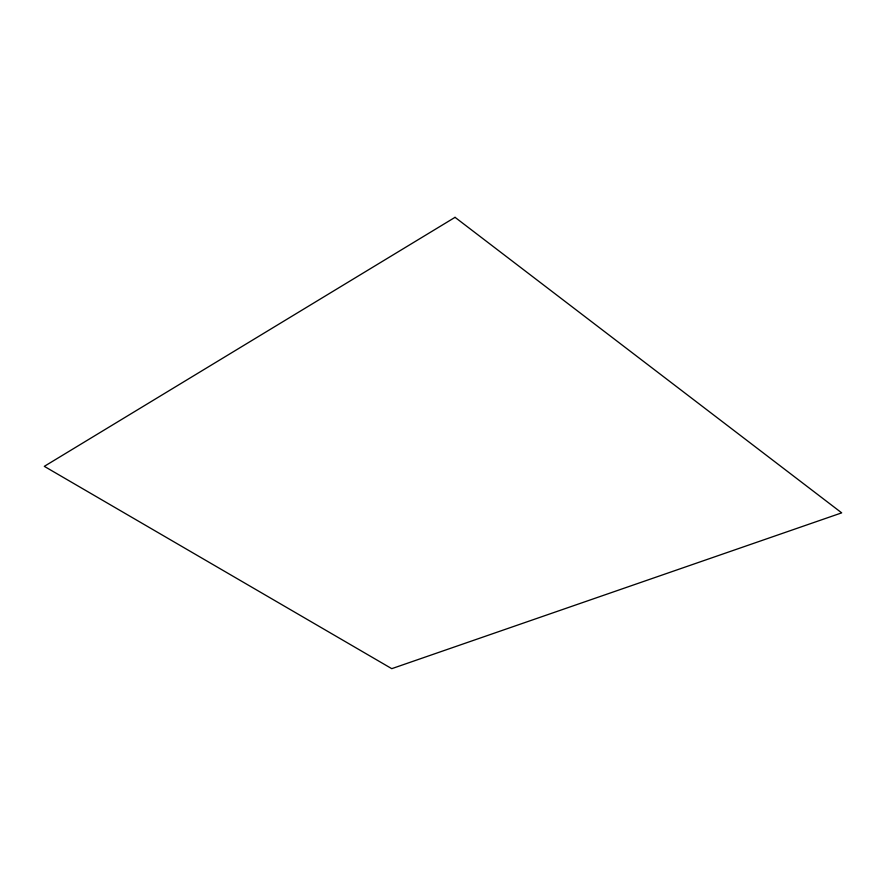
<?xml version="1.0" encoding="UTF-8"?>
<svg xmlns="http://www.w3.org/2000/svg" width="886" height="886" viewBox="0 0 886 886"><rect width="100%" height="100%" fill="white"/><g stroke="black" fill="none" stroke-linecap="round" stroke-linejoin="round"><path stroke-width="1.33" d="M455.05 217.336L44.3 466.346L391.767 668.664L841.7 512.861L455.05 217.336"/></g></svg>
